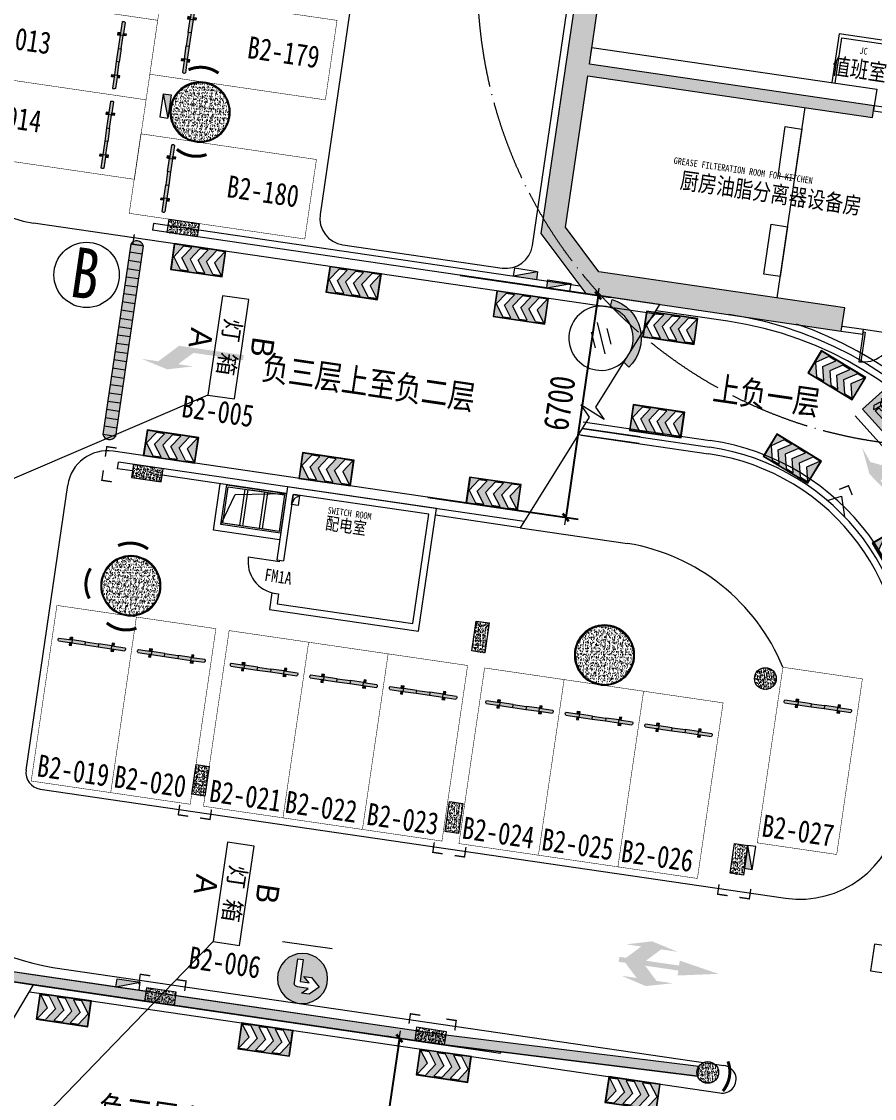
# Model space of a CAD drawing. Header units: inches. Extents: x -414268 to 632271, y -366004 to 318730.
# Drawn here: x 324972 to 350452, y 89752 to 121917 of the extents above; entities that cross this region are included whole.
import ezdxf
from ezdxf.enums import TextEntityAlignment as Align

# ---------------------------------------------------------------- set-up
doc = ezdxf.new("R2010")
doc.units = ezdxf.units.IN
doc.header["$LTSCALE"] = 1200
doc.header["$MEASUREMENT"] = 0
doc.linetypes.add('DOTE', pattern=[2.42, 2, -0.2, 0.02, -0.2])
doc.linetypes.add('HIDDEN', pattern=[0.375, 0.25, -0.125])
doc.layers.get('0').update_dxf_attribs({"linetype": 'CONTINUOUS', "lineweight": 0})
doc.layers.get('DEFPOINTS').update_dxf_attribs({"linetype": 'CONTINUOUS', "lineweight": 0})
for name, color, linetype, lineweight in [('$DDT_AUDIT_GENERATED__1E20', 7, 'CONTINUOUS', 0), ('$DDT_AUDIT_GENERATED__1E23', 7, 'CONTINUOUS', 0), ('0--PAI--', 7, 'CONTINUOUS', 0), ('0--PAI--BLACK', 7, 'CONTINUOUS', 0), ('0--PAI--BLUE', 5, 'CONTINUOUS', 0), ('0--PAI--HUANG', 40, 'CONTINUOUS', 0), ('0--三向箭头', 7, 'CONTINUOUS', 0), ('0--尺寸', 3, 'CONTINUOUS', 0), ('0--弧型立面标', 7, 'CONTINUOUS', 0), ('0--挡车架', 7, 'CONTINUOUS', 0), ('0--灯箱编号', 3, 'CONTINUOUS', 0), ('0--立面标', 7, 'CONTINUOUS', 0), ('0--路缘线', 1, 'CONTINUOUS', 0), ('0--转弯箭头', 7, 'CONTINUOUS', 0), ('0－－车位', 4, 'CONTINUOUS', 0), ('0－－车位号码', 7, 'CONTINUOUS', 0), ('7', 7, 'CONTINUOUS', 0), ('COL-GRID-UG-1_8A_200701111', 7, 'CONTINUOUS', 0), ('COL-GRID-UG-1_8A_200701112', 7, 'CONTINUOUS', 0), ('COL-GRID-UG-1_8A_200701113', 7, 'CONTINUOUS', 0), ('COL-HATCH', 7, 'CONTINUOUS', 0), ('DOTE', 7, 'DOTE', 0), ('EN-TEXT', 7, 'CONTINUOUS', 0), ('GROUND', 7, 'CONTINUOUS', 0), ('HATCH', 7, 'CONTINUOUS', 0), ('HY消火栓', 7, 'CONTINUOUS', 0), ('LEE-KT1', 7, 'CONTINUOUS', 0), ('LTP-UG2$0$A-ANNO-SYMB-100', 7, 'CONTINUOUS', 0), ('PUB_HATCH', 7, 'CONTINUOUS', 0), ('PUB_TEXT', 7, 'CONTINUOUS', 0), ('WALL', 7, 'CONTINUOUS', 0), ('WINDOW', 7, 'CONTINUOUS', 0), ('WINDOW_TEXT', 7, 'CONTINUOUS', 0), ('墙实线', 7, 'CONTINUOUS', 0), ('广角镜', 7, 'CONTINUOUS', 0)]:
    doc.layers.add(name, color=color, linetype=linetype, lineweight=lineweight)
doc.styles.add('-宋体', font='', dxfattribs={"width": 0.8})
doc.styles.add('-黑体', font='simhei.ttf', dxfattribs={"width": 0.8})
doc.styles.add('COL-GRID-UG-1_8A_200701112', font='romans.shx', dxfattribs={"width": 0.85})
doc.styles.add('SIMPLEX', font='SIMPLEX.SHX')
doc.styles.add('方正大黑', font='', dxfattribs={"width": 0.8})
doc.styles.get('-宋体').set_extended_font_data('SimSun')
doc.styles.get('方正大黑').set_extended_font_data('FZDaHei-B02S')
doc.dimstyles.new('DIMN150', dxfattribs={"dimscale": 1.5, "dimtxt": 250, "dimasz": 1, "dimexe": 250, "dimexo": 300, "dimgap": 150, "dimtad": 1, "dimdec": 0, "dimzin": 0, "dimdsep": 46, "dimtxsty": 'COL-GRID-UG-1_8A_200701112', "dimblk": '_DIMX', "dimcen": 0.09, "dimdle": 0.375, "dimclrd": 1, "dimclre": 1, "dimclrt": 7, "dimadec": 0, "dimazin": 0, "dimtfac": 1, "dimtdec": 0, "dimtix": 1, "dimtmove": 0, "dimatfit": 3, "dimldrblk": '_DIMX', "dimfxl": 250, "dimtolj": 1, "dimtzin": 0, "dimarcsym": 0})

# ---------------------------------------------------------------- blocks, each defined once
blk = doc.blocks.new('$DDT_AUDIT_GENERATED__1DE2')
at = {"layer": 'COL-GRID-UG-1_8A_200701112'}
h = blk.add_hatch(dxfattribs=at)
h.set_pattern_fill('AR-CONC', color=251, scale=0.02, angle=8.3206, style=0)
h.set_pattern_definition([(50, (-65.09035, -5.26929), (0.14345204, -0.01255043), [0.015, -0.165]), (355, (-65.09035, -5.26929), (-0.02775027, 0.15043843), [0.012, -0.132]), (100.4514, (-65.0784, -5.27034), (0.11570188, 0.1378879), [0.01274804, -0.14022842]), (46.1842, (-65.09035, -5.2293), (0.2134482, -0.0331038), [0.0225, -0.2475]), (96.6356, (-65.07256, -5.23205), (0.18693254, 0.1948236), [0.01912206, -0.2103426]), (351.1842, (-65.09035, -5.2293), (0.1869324, 0.1948237), [0.018, -0.198]), (21, (-65.07035, -5.23929), (0.1193814, -0.08052378), [0.015, -0.165]), (326, (-65.07035, -5.23929), (0.04866307, 0.14503), [0.012, -0.132]), (71.4514, (-65.0604, -5.246), (0.16804453, 0.0645061), [0.01274804, -0.14022842]), (37.5, (-65.09035, -5.26929), (0.00243197, 0.06657877), [0, -0.1304, 0, -0.134, 0, -0.1325]), (7.5, (-65.09035, -5.26929), (0.05261391, 0.07888234), [0, -0.0764, 0, -0.1274, 0, -0.0505]), (327.5, (-65.13495, -5.26929), (0.106764487, -0.004510974), [0, -0.05, 0, -0.156, 0, -0.207]), (317.5, (-65.15495, -5.26929), (0.11663723, 0.020021), [0, -0.065, 0, -0.1036, 0, -0.147])])
h.paths.add_polyline_path([(0.45, -0.2), (-0.45, -0.2), (-0.45, 0.2), (0.45, 0.2)])
at = {"layer": 'COL-GRID-UG-1_8A_200701113'}
blk.add_lwpolyline([(0.45, -0.2), (-0.45, -0.2), (-0.45, 0.2), (0.45, 0.2)], close=True, dxfattribs=at)
blk = doc.blocks.new('$DDT_AUDIT_GENERATED__1DE0')
at = {"layer": '$DDT_AUDIT_GENERATED__1E20'}
h = blk.add_hatch(dxfattribs=at)
h.set_pattern_fill('STEEL', color=256, scale=0.5, style=0)
h.set_pattern_definition([(315, (21.45, -21.45), (-0.04419417, -0.04419417), []), (315, (21.45, -21.48125), (-0.04419417, -0.04419417), [])])
edge = h.paths.add_edge_path(flags=16)
edge.add_arc((0, 0), 0.875, 0, 360)
edge = h.paths.add_edge_path()
edge.add_arc((0, 0), 0.9, 0, 360)
h = blk.add_hatch(dxfattribs=at)
h.set_pattern_fill('AR-CONC', color=256, scale=0.025, style=0)
h.set_pattern_definition([(310, (21.45, -21.45), (0.17931505, 0.015688), [0.01875, -0.20625]), (5, (21.45, -21.45), (-0.0346878, -0.188048), [0.015, -0.165]), (259.5486, (21.46494, -21.4487), (0.1446273, -0.1723599), [0.015935, -0.1752855]), (313.8158, (21.45, -21.5), (0.2668103, 0.0413798), [0.028125, -0.309375]), (263.3644, (21.47223, -21.49655), (0.2336657, -0.2435295), [0.0239026, -0.2629282]), (8.8158, (21.45, -21.5), (0.2336655, -0.2435297), [0.0225, -0.2475]), (339, (21.475, -21.4875), (0.14922676, 0.1006547), [0.01875, -0.20625]), (34, (21.475, -21.4875), (0.0608288, -0.1812875), [0.015, -0.165]), (288.5486, (21.48744, -21.47911), (0.2100557, -0.0806326), [0.015935, -0.1752855]), (322.5, (21.45, -21.45), (0.00303996, -0.08322346), [0, -0.163, 0, -0.1675, 0, -0.165625]), (352.5, (21.45, -21.45), (0.06576738, -0.09860293), [0, -0.0955, 0, -0.15925, 0, -0.063125]), (32.5, (21.39425, -21.45), (0.13345561, 0.00563872), [0, -0.0625, 0, -0.195, 0, -0.25875]), (42.5, (21.36925, -21.45), (0.14579654, -0.02502625), [0, -0.08125, 0, -0.1295, 0, -0.18375])])
edge = h.paths.add_edge_path()
edge.add_arc((0, 0), 0.875, 0, 360)
at = {"layer": '$DDT_AUDIT_GENERATED__1E23'}
for radius in [0.9, 0.875]:
    blk.add_circle((0, 0), radius, dxfattribs=at)
blk = doc.blocks.new('COL-GRID-UG-1.8a 20070111$0$.65')
at = {"layer": 'COL-GRID-UG-1_8A_200701112'}
h = blk.add_hatch(dxfattribs=at)
h.set_pattern_fill('AR-CONC', color=251, scale=0.02, angle=-71.4592, style=0)
h.set_pattern_definition([(330.22017, (9.78091, -53.02195), (0.01310158, -0.14340275), [0.015, -0.165]), (275.22017, (9.78091, -53.02195), (0.1431277, 0.05400243), [0.012, -0.132]), (20.67157, (9.782, -53.0339), (0.1562292, -0.08940044), [0.01274804, -0.14022842]), (326.40437, (9.82028, -53.01485), (0.0052938, -0.2159351), [0.0225, -0.2475]), (16.85577, (9.82072, -53.03285), (0.2249, -0.14939874), [0.0191221, -0.2103426]), (271.40437, (9.82028, -53.01485), (0.2249001, -0.1493986), [0.018, -0.198]), (301.22017, (9.81398, -53.03631), (-0.05806414, -0.13177464), [0.015, -0.165]), (246.22017, (9.81398, -53.03631), (0.1513632, -0.0221581), [0.012, -0.132]), (351.67157, (9.80915, -53.04729), (0.09329894, -0.1539328), [0.01274804, -0.14022842]), (317.72017, (9.78091, -53.02195), (0.065953887, 0.00941977), [0, -0.1304, 0, -0.134, 0, -0.1325]), (287.72017, (9.78091, -53.02195), (0.08696608, -0.037782905), [0, -0.0764, 0, -0.1274, 0, -0.0505]), (247.72017, (9.773, -52.978057), (0.01450395, -0.105870865), [0, -0.05, 0, -0.156, 0, -0.207]), (237.72017, (9.76945, -52.95837), (0.04039841, -0.11123423), [0, -0.065, 0, -0.1036, 0, -0.147])])
edge = h.paths.add_edge_path()
edge.add_arc((0, 0), 0.325, 8.3206, 368.3206)
at = {"layer": 'COL-GRID-UG-1_8A_200701113'}
blk.add_circle((0, 0), 0.325, dxfattribs=at)
blk = doc.blocks.new('HY')
for p, q in [((0, 0), (0.24, 0)), ((0, 0), (0.24, -0.7)), ((0, 0), (0, -0.7)), ((0.24, 0), (0.24, -0.7)), ((0, -0.7), (0.24, -0.7))]:
    blk.add_line(p, q)
blk.add_solid([(0, 0), (0.24, 0), (0.24, -0.7)])
blk = doc.blocks.new('_DBLK')
blk.add_line((-0.45, 0), (-0.45, -0.95))
blk.add_arc((-0.45, 0), 0.95, 270, 0)
at = {"layer": 'WINDOW_TEXT', "style": 'SIMPLEX', "flags": 9}
blk.add_attdef('A', text='', height=1, dxfattribs=at).set_placement((0, 1.5), align=Align.MIDDLE)
blk = doc.blocks.new('A$C47DC52A3')
at = {"layer": 'DOTE'}
blk.add_circle((13969, 13969), 13969, dxfattribs=at)
at = {"layer": 'WALL'}
blk.add_lwpolyline([(16019, 24119), (16278, 24119), (16278, 23369), (16019, 23369), (16019, 21869), (16169, 21869), (16169, 23269), (16378, 23269), (16378, 24119), (16169, 24119), (16169, 24119), (16019, 24119)], close=True, dxfattribs=at)
blk = doc.blocks.new('_A0LCF')
for p, q in [((-0.5, 0), (-0.5, 0.5)), ((-0.467, 0), (-0.467, 0.499)), ((0.467, 0), (0.467, 0.499)), ((0.5, 0), (0.5, 0.5)), ((-0.467, 0), (-0.5, 0)), ((0.5, 0), (0.467, 0))]:
    blk.add_line(p, q)
for centre, start, end in [((-0.5, 0), 0, 90), ((0.5, 0), 90, 180)]:
    blk.add_arc(centre, 0.5, start, end)
blk = doc.blocks.new('A$C6F4820FC')
at = {"layer": '0--挡车架'}
h = blk.add_hatch(color=256, dxfattribs=at)
h.paths.add_polyline_path([(2018, 79, 0.395204), (2018, 169), (1617, 169), (1617, 79), (1684, 79)])
h.paths.add_polyline_path([(819, 169), (819, 79), (1217, 79), (1217, 169)])
h.paths.add_polyline_path([(418, 79), (418, 169), (351, 169), (18, 169, 0.395204), (18, 79)])
h = blk.add_hatch(color=256, dxfattribs=at)
h.paths.add_polyline_path([(1617, 169), (1684, 169), (1684, 249), (1617, 249)])
h.paths.add_polyline_path([(1639, 209, -1), (1663, 209, -1)], flags=16)
h.paths.add_polyline_path([(1617, 0), (1684, 0), (1684, 79), (1617, 79)])
h.paths.add_polyline_path([(1639, 40, -1), (1663, 40, -1)], flags=16)
h.paths.add_polyline_path([(351, 249), (351, 169), (418, 169), (418, 249)])
h.paths.add_polyline_path([(397, 209, 1), (372, 209, 1)], flags=16)
h.paths.add_polyline_path([(418, 79), (351, 79), (351, 0), (418, 0)])
h.paths.add_polyline_path([(372, 40, -1), (397, 40, -1)], flags=16)
h = blk.add_hatch(color=40, dxfattribs=at)
h.paths.add_polyline_path([(1217, 169), (1217, 79), (1617, 79), (1617, 169)])
h.paths.add_polyline_path([(819, 79), (819, 169), (418, 169), (418, 79)])
for p, q in [((18, 169), (418, 169)), ((18, 79), (418, 79)), ((819, 169), (1217, 169)), ((819, 79), (1217, 79)), ((1617, 169), (2018, 169)), ((1617, 79), (2018, 79))]:
    blk.add_line(p, q, dxfattribs=at)
for points in [[(418, 169), (351, 169), (351, 249), (418, 249)], [(418, 79), (351, 79), (351, 0), (418, 0)], [(1617, 169), (1684, 169), (1684, 249), (1617, 249)], [(1617, 79), (1684, 79), (1684, 0), (1617, 0)]]:
    blk.add_lwpolyline(points, close=True, dxfattribs=at)
at = {"layer": '0--挡车架', "color": 0}
for points in [[(819, 169), (819, 79), (418, 79), (418, 169)], [(1617, 169), (1617, 79), (1217, 79), (1217, 169)]]:
    blk.add_lwpolyline(points, close=True, dxfattribs=at)
at = {"layer": '0--挡车架'}
for centre in [(385, 209), (385, 40), (1651, 209), (1651, 40)]:
    blk.add_circle(centre, 12.1, dxfattribs=at)
for centre, start, end in [((66, 124), 136.8717, 223.1283), ((1970, 124), 316.8717, 43.1283)]:
    blk.add_arc(centre, 65.8, start, end, dxfattribs=at)
blk = doc.blocks.new('A$C001A7B1A')
at = {"layer": '0－－车位', "const_width": 15}
blk.add_lwpolyline([(2407, 5308), (7, 5308), (7, 7), (2407, 7)], close=True, dxfattribs=at)
at = {"layer": '0--挡车架'}
blk.add_blockref('A$C6F4820FC', (190, 883), dxfattribs=at)
blk = doc.blocks.new('A$C5703102E')
at = {"layer": '0--PAI--BLUE'}
h = blk.add_hatch(color=5, dxfattribs=at)
h.paths.add_polyline_path([(220, 300), (410, 569), (220, 569), (30, 300), (220, 30), (410, 30)], flags=16)
h.paths.add_polyline_path([(10, 10), (1189, 10), (1189, 589), (10, 589)])
h.paths.add_polyline_path([(410, 300), (600, 30), (790, 30), (600, 300), (790, 569), (600, 569)], flags=16)
h.paths.add_polyline_path([(1169, 30), (979, 30), (790, 300), (979, 569), (1169, 569), (979, 300)], flags=16)
at = {"layer": '0--PAI--'}
for p, q in [((789, 300), (979, 569)), ((1169, 569), (979, 300)), ((979, 30), (789, 300)), ((979, 300), (1169, 30))]:
    blk.add_line(p, q, dxfattribs=at)
for points in [[(0, 0), (1199, 0), (1199, 599), (0, 599)], [(10, 10), (1189, 10), (1189, 589), (10, 589)], [(220, 300), (410, 569), (220, 569), (30, 300), (220, 30), (410, 30)], [(410, 300), (599, 30), (789, 30), (599, 300), (789, 569), (599, 569)]]:
    blk.add_lwpolyline(points, close=True, dxfattribs=at)
for points in [[(1169, 579), (979, 579)], [(979, 30), (1169, 30)]]:
    blk.add_lwpolyline(points, dxfattribs=at)
blk = doc.blocks.new('A$C78C42253')
at = {"layer": '0--PAI--BLACK'}
h = blk.add_hatch(color=256, dxfattribs=at)
h.paths.add_polyline_path([(5875, 0, 0.657895), (5875, 380)])
h.paths.add_polyline_path([(5375, 0), (5625, 0), (5625, 380), (5375, 380)])
h.paths.add_polyline_path([(4875, 0), (5125, 0), (5125, 380), (4875, 380)])
h.paths.add_polyline_path([(4625, 380), (4375, 380), (4375, 0), (4625, 0)])
h.paths.add_polyline_path([(3875, 0), (4125, 0), (4125, 380), (3875, 380)])
h.paths.add_polyline_path([(3375, 0), (3625, 0), (3625, 380), (3375, 380)])
h.paths.add_polyline_path([(2875, 0), (3125, 0), (3125, 380), (2875, 380)])
h.paths.add_polyline_path([(2375, 0), (2625, 0), (2625, 380), (2375, 380)])
h.paths.add_polyline_path([(2125, 380), (1875, 380), (1875, 0), (2125, 0)])
h.paths.add_polyline_path([(1375, 0), (1625, 0), (1625, 380), (1375, 380)])
h.paths.add_polyline_path([(875, 0), (1125, 0), (1125, 380), (875, 380)])
h.paths.add_polyline_path([(375, 0), (625, 0), (625, 380), (375, 380)])
h.paths.add_polyline_path([(125, 0), (125, 380, 0.657895)])
at = {"layer": '0--PAI--HUANG'}
h = blk.add_hatch(color=40, dxfattribs=at)
h.paths.add_polyline_path([(5625, 0), (5875, 0), (5875, 380), (5625, 380)])
h.paths.add_polyline_path([(5125, 0), (5375, 0), (5375, 380), (5125, 380)])
h.paths.add_polyline_path([(4875, 380), (4625, 380), (4625, 0), (4875, 0)])
h.paths.add_polyline_path([(4375, 380), (4125, 380), (4125, 0), (4375, 0)])
h.paths.add_polyline_path([(3875, 380), (3625, 380), (3625, 0), (3875, 0)])
h.paths.add_polyline_path([(3375, 380), (3125, 380), (3125, 0), (3375, 0)])
h.paths.add_polyline_path([(2625, 0), (2875, 0), (2875, 380), (2625, 380)])
h.paths.add_polyline_path([(2375, 380), (2125, 380), (2125, 0), (2375, 0)])
h.paths.add_polyline_path([(1875, 380), (1625, 380), (1625, 0), (1875, 0)])
h.paths.add_polyline_path([(1375, 380), (1125, 380), (1125, 0), (1375, 0)])
h.paths.add_polyline_path([(625, 0), (875, 0), (875, 380), (625, 380)])
h.paths.add_polyline_path([(375, 380), (125, 380), (125, 0), (375, 0)])
for p, q in [((125, 380), (125, 0)), ((125, 380), (5875, 380)), ((375, 380), (375, 0)), ((625, 380), (625, 0)), ((875, 380), (875, 0)), ((1125, 380), (1125, 0)), ((1375, 380), (1375, 0)), ((1625, 380), (1625, 0)), ((1875, 380), (1875, 0)), ((2125, 380), (2125, 0)), ((2375, 380), (2375, 0)), ((2625, 380), (2625, 0)), ((2875, 380), (2875, 0)), ((3125, 380), (3125, 0)), ((3375, 380), (3375, 0)), ((3625, 380), (3625, 0)), ((3875, 380), (3875, 0)), ((4125, 380), (4125, 0)), ((4375, 380), (4375, 0)), ((4625, 380), (4625, 0)), ((4875, 380), (4875, 0)), ((5125, 380), (5125, 0)), ((5375, 380), (5375, 0)), ((5625, 380), (5625, 0)), ((5875, 380), (5875, 0)), ((125, 0), (5875, 0))]:
    blk.add_line(p, q)
for centre, start, end in [((207, 190), 113.3186, 246.6814), ((5793, 190), 293.3186, 66.6814)]:
    blk.add_arc(centre, 207, start, end)
blk = doc.blocks.new('_DIMX')
blk.add_line((-150, 0), (150, 0))
at = {"const_width": 50}
blk.add_lwpolyline([(-70, -70), (70, 70)], dxfattribs=at)
blk = doc.blocks.new('*D285')
at = {"layer": '0--尺寸', "color": 0, "lineweight": -2}
for p, q in [((336259, 91546), (335211, 84375)), ((336002, 91585), (335889, 91602)), ((334953, 84412), (334839, 84428))]:
    blk.add_line(p, q, dxfattribs=at)
at = {"layer": 'DEFPOINTS', "color": 0}
for p in [(336447, 91520), (335210, 84374), (335398, 84347)]:
    blk.add_point(p, dxfattribs=at)
at = {"layer": '0--尺寸', "color": 0, "lineweight": -2, "xscale": 1.5, "yscale": 1.5, "zscale": 1.5}
for p, rotation in [((336260, 91548), 81.6793996836047), ((335210, 84374), 261.6793996836047)]:
    blk.add_blockref('_DIMX', p, dxfattribs=dict(at, rotation=rotation))
at = {"layer": '0--尺寸', "color": 7, "insert": (335063, 88059), "char_height": 750, "attachment_point": 5, "rotation": 81.6794, "style": '-黑体'}
blk.add_mtext('\\A1;7250', dxfattribs=at)
blk = doc.blocks.new('*D295')
at = {"layer": '0--尺寸', "color": 0, "lineweight": -2}
for p, q in [((338076, 114338), (342570, 113681)), ((342198, 113734), (341229, 107107)), ((337106, 107709), (341600, 107052))]:
    blk.add_line(p, q, dxfattribs=at)
at = {"layer": 'DEFPOINTS', "color": 0}
for p in [(337631, 114403), (336661, 107774), (341229, 107106)]:
    blk.add_point(p, dxfattribs=at)
at = {"layer": '0--尺寸', "color": 0, "lineweight": -2, "xscale": 1.5, "yscale": 1.5, "zscale": 1.5}
for p, rotation in [((342199, 113735), 81.6793996836047), ((341229, 107106), 261.6793996836047)]:
    blk.add_blockref('_DIMX', p, dxfattribs=dict(at, rotation=rotation))
at = {"layer": '0--尺寸', "color": 7, "insert": (341042, 110519), "char_height": 750, "attachment_point": 5, "rotation": 81.6794, "style": '-黑体'}
blk.add_mtext('\\A1;6700', dxfattribs=at)
blk = doc.blocks.new('A$C611C3372')
at = {"layer": '7'}
blk.add_hatch(color=256, dxfattribs=at).paths.add_polyline_path([(87, 300), (0, 250, 0.57722), (866, 250), (779, 300, -0.57735)])
for points in [[(333, 600), (533, 600)], [(233, 500), (633, 500)], [(333, 400), (533, 400)]]:
    blk.add_lwpolyline(points, dxfattribs=at)
blk.add_lwpolyline([(87, 300), (0, 250, 0.57722), (866, 250), (779, 300)], format="xyb", dxfattribs=at)
blk.add_circle((433, 500), 400, dxfattribs=at)
blk = doc.blocks.new('A$C50091FAB')
at = {"layer": '0--PAI--BLUE'}
h = blk.add_hatch(color=256, dxfattribs=at)
edge = h.paths.add_edge_path()
edge.add_arc((300, 400), 300, 0, 360)
edge = h.paths.add_edge_path(flags=16)
edge.add_line((312, 574), (384, 507))
edge.add_line((384, 507), (254, 507))
edge.add_arc((254, 463), 44, 90, 180)
edge.add_line((210, 463), (210, 174))
edge.add_line((210, 174), (276, 174))
edge.add_line((276, 174), (276, 436))
edge.add_arc((281, 436), 5, 90, 180, ccw=False)
edge.add_line((281, 441), (384, 441))
edge.add_line((384, 441), (312, 374))
edge.add_line((312, 374), (404, 374))
edge.add_line((404, 374), (512, 474))
edge.add_line((512, 474), (404, 574))
edge.add_line((404, 574), (312, 574))
at = {"layer": '0--PAI--'}
blk.add_lwpolyline([(312, 574), (384, 507), (254, 507, 0.414214), (210, 463), (210, 174), (276, 174), (276, 436, -0.414214), (281, 441), (384, 441), (312, 374), (404, 374), (512, 474), (404, 574)], format="xyb", close=True, dxfattribs=at)
blk.add_circle((300, 400), 300, dxfattribs=at)
at = {"layer": '7'}
blk.add_line((600, 0), (0, 0), dxfattribs=at)
blk = doc.blocks.new('A$C7C86658F')
at = {"lineweight": 0, "ltscale": 5}
blk.add_lwpolyline([(-6107, 112213), (-3107, 112213), (-3107, 113013), (-6107, 113013)], close=True, dxfattribs=at)
at = {"layer": 'PUB_TEXT', "style": '-宋体'}
blk.add_text('灯 箱', height=500, dxfattribs=at).set_placement((-5467, 112392))
blk = doc.blocks.new('A$C05C00BD5')
blk.add_blockref('A$C7C86658F', (15918, -1756))
at = {"color": 1, "style": '方正大黑'}
for s, p in [('B', (10869, 111531)), ('A', (10869, 109671))]:
    blk.add_text(s, height=662, dxfattribs=at).set_placement(p)
blk = doc.blocks.new('A$C3D5F7C1C')
at = {"layer": '0--PAI--HUANG'}
h = blk.add_hatch(color=256, dxfattribs=at)
h.paths.add_polyline_path([(802, 500), (2, 500), (2, 100), (802, 100)])
h.paths.add_polyline_path([(655, 423), (650, 399), (743, 399), (743, 355), (640, 355), (631, 318), (649, 318), (649, 350), (682, 350), (682, 318), (740, 318), (740, 273), (682, 273), (682, 257), (745, 257), (745, 213), (682, 213), (682, 180), (649, 180), (649, 213), (585, 213), (585, 257), (649, 257), (649, 273), (588, 273), (606, 355), (587, 355), (587, 399), (616, 399), (621, 423)], flags=16)
h.paths.add_polyline_path([(563, 407), (563, 361), (547, 361), (558, 348), (557, 345), (552, 335), (548, 327), (544, 319), (567, 319), (567, 274), (529, 274), (530, 273), (536, 266), (538, 263), (543, 257), (548, 251), (555, 245), (562, 239), (569, 233), (554, 184), (550, 188), (543, 194), (537, 201), (531, 207), (525, 213), (520, 220), (514, 228), (509, 235), (504, 244), (504, 182), (472, 182), (472, 238), (470, 235), (465, 228), (459, 220), (453, 214), (448, 207), (442, 201), (436, 195), (430, 189), (423, 184), (404, 229), (407, 231), (413, 236), (419, 241), (425, 246), (431, 252), (437, 259), (443, 266), (450, 274), (407, 274), (407, 319), (435, 319), (434, 321), (429, 329), (424, 338), (419, 346), (430, 361), (412, 361), (412, 407), (472, 407), (472, 422), (504, 422), (504, 407)], flags=16)
h.paths.add_polyline_path([(524, 361), (520, 352), (515, 343), (511, 335), (509, 332), (524, 319), (504, 319), (504, 361)], flags=16)
h.paths.add_polyline_path([(472, 361), (472, 319), (457, 319), (468, 335), (463, 343), (459, 352), (454, 360), (454, 361)], flags=16)
h.paths.add_polyline_path([(384, 410), (384, 374), (355, 374), (354, 368), (390, 368), (390, 333), (228, 333), (228, 368), (267, 368), (266, 374), (236, 374), (236, 410), (292, 410), (292, 412), (291, 423), (324, 426), (324, 420), (325, 410)], flags=16)
h.paths.add_polyline_path([(374, 326), (374, 249), (378, 241), (383, 232), (387, 223), (391, 215), (394, 206), (365, 185), (362, 193), (358, 202), (354, 212), (354, 206), (354, 204), (353, 196), (350, 190), (345, 185), (339, 181), (332, 179), (322, 179), (283, 179), (279, 179), (273, 183), (270, 189), (269, 199), (269, 220), (267, 216), (264, 207), (260, 199), (256, 190), (251, 180), (226, 207), (229, 214), (233, 223), (237, 231), (238, 234), (241, 243), (245, 254), (245, 326)], flags=16)
h.paths.add_polyline_path([(322, 374), (321, 368), (300, 368), (299, 374)], flags=16)
h.paths.add_polyline_path([(342, 305), (342, 299), (277, 299), (277, 305)], flags=0)
h.paths.add_polyline_path([(363, 249), (343, 234), (347, 226), (332, 232), (341, 237), (338, 247), (338, 249)], flags=0)
h.paths.add_polyline_path([(342, 281), (342, 275), (277, 275), (277, 281)], flags=0)
h.paths.add_polyline_path([(323, 220), (319, 218), (306, 218), (301, 222), (300, 227), (300, 244), (269, 244), (269, 238), (253, 249), (302, 249), (306, 239), (307, 237), (309, 228), (311, 222), (325, 229)], flags=0)
h.paths.add_polyline_path([(210, 375), (210, 328), (173, 328), (173, 303), (207, 303), (207, 257), (173, 257), (173, 229), (211, 229), (211, 182), (98, 182), (98, 229), (140, 229), (140, 257), (106, 257), (106, 303), (140, 303), (140, 328), (102, 328), (102, 375), (138, 375), (138, 375), (131, 380), (125, 385), (118, 390), (144, 424), (148, 421), (155, 416), (162, 411), (168, 406), (174, 401), (179, 395), (168, 375)], flags=16)
h.paths.add_polyline_path([(107, 391), (85, 352), (85, 353), (79, 358), (73, 364), (67, 369), (60, 374), (53, 380), (74, 419), (75, 418), (82, 413), (89, 408), (95, 402), (101, 396)], flags=16)
h.paths.add_polyline_path([(102, 323), (80, 285), (80, 285), (75, 291), (69, 297), (63, 302), (56, 307), (49, 313), (70, 351), (70, 350), (77, 345), (84, 340), (90, 334), (96, 329)], flags=16)
h.paths.add_polyline_path([(95, 262), (95, 260), (94, 248), (92, 237), (90, 226), (88, 216), (86, 206), (83, 197), (80, 188), (77, 180), (49, 207), (51, 213), (54, 223), (57, 232), (59, 242), (62, 252), (64, 262), (66, 273), (67, 284)], flags=16)
at = {"layer": 'PUB_HATCH'}
h = blk.add_hatch(color=256, dxfattribs=at)
h.paths.add_polyline_path([(562, 239), (555, 245), (548, 251), (543, 257), (538, 263), (536, 266), (530, 273), (529, 274), (567, 274), (567, 319), (544, 319), (548, 327), (552, 335), (557, 345), (558, 348), (547, 361), (563, 361), (563, 407), (504, 407), (504, 422), (472, 422), (472, 407), (412, 407), (412, 361), (430, 361), (419, 346), (424, 338), (429, 329), (434, 321), (435, 319), (407, 319), (407, 274), (450, 274), (443, 266), (437, 259), (431, 252), (425, 246), (419, 241), (413, 236), (407, 231), (404, 229), (423, 184), (430, 189), (436, 195), (442, 201), (448, 207), (453, 214), (459, 220), (465, 228), (470, 235), (472, 238), (472, 182), (504, 182), (504, 244), (509, 235), (514, 228), (520, 220), (525, 213), (531, 207), (537, 201), (543, 194), (550, 188), (554, 184), (569, 233)])
h.paths.add_polyline_path([(53, 380), (74, 419), (75, 418), (82, 413), (89, 408), (95, 402), (101, 396), (107, 391), (85, 352), (85, 353), (79, 358), (73, 364), (67, 369), (60, 374)])
h.paths.add_polyline_path([(83, 197), (86, 206), (88, 216), (90, 226), (92, 237), (94, 248), (95, 260), (95, 262), (67, 284), (66, 273), (64, 262), (62, 252), (59, 242), (57, 232), (54, 223), (51, 213), (49, 207), (77, 180), (80, 188)])
h.paths.add_polyline_path([(70, 351), (70, 350), (77, 345), (84, 340), (90, 334), (96, 329), (102, 323), (80, 285), (80, 285), (75, 291), (69, 297), (63, 302), (56, 307), (49, 313)])
h.paths.add_polyline_path([(207, 257), (173, 257), (173, 229), (211, 229), (211, 182), (98, 182), (98, 229), (140, 229), (140, 257), (106, 257), (106, 303), (140, 303), (140, 328), (102, 328), (102, 375), (138, 375), (138, 375), (131, 380), (125, 385), (118, 390), (144, 424), (148, 421), (155, 416), (162, 411), (168, 406), (174, 401), (179, 395), (168, 375), (210, 375), (210, 328), (173, 328), (173, 303), (207, 303)])
h.paths.add_polyline_path([(300, 368), (299, 374), (322, 374), (321, 368)], flags=17)
h.paths.add_polyline_path([(355, 374), (354, 368), (390, 368), (390, 333), (228, 333), (228, 368), (267, 368), (266, 374), (236, 374), (236, 410), (292, 410), (292, 412), (291, 423), (324, 426), (324, 420), (325, 410), (384, 410), (384, 374)])
h.paths.add_polyline_path([(277, 281), (277, 275), (342, 275), (342, 281)], flags=16)
h.paths.add_polyline_path([(277, 305), (277, 299), (342, 299), (342, 305)], flags=16)
h.paths.add_polyline_path([(332, 232), (341, 237), (338, 247), (338, 249), (363, 249), (343, 234), (347, 226)], flags=16)
h.paths.add_polyline_path([(323, 220), (319, 218), (306, 218), (301, 222), (300, 227), (300, 244), (269, 244), (269, 238), (253, 249), (302, 249), (306, 239), (307, 237), (309, 228), (311, 222), (325, 229), (325, 229)], flags=16)
h.paths.add_polyline_path([(245, 326), (245, 254), (241, 243), (238, 234), (237, 231), (233, 223), (229, 214), (226, 207), (251, 180), (256, 190), (260, 199), (264, 207), (267, 216), (269, 220), (269, 199), (270, 189), (273, 183), (279, 179), (283, 179), (322, 179), (332, 179), (339, 181), (345, 185), (350, 190), (353, 196), (354, 204), (354, 206), (354, 212), (358, 202), (362, 193), (365, 185), (394, 206), (391, 215), (387, 223), (383, 232), (378, 241), (374, 249), (374, 249), (374, 326)])
h.paths.add_polyline_path([(472, 319), (472, 361), (454, 361), (454, 360), (459, 352), (463, 343), (468, 335), (457, 319)], flags=17)
h.paths.add_polyline_path([(524, 319), (509, 332), (511, 335), (515, 343), (520, 352), (524, 361), (504, 361), (504, 319)], flags=17)
h.paths.add_polyline_path([(682, 257), (682, 273), (740, 273), (740, 318), (682, 318), (682, 350), (649, 350), (649, 318), (631, 318), (640, 355), (743, 355), (743, 399), (650, 399), (655, 423), (621, 423), (616, 399), (587, 399), (587, 355), (606, 355), (588, 273), (649, 273), (649, 257), (585, 257), (585, 213), (649, 213), (649, 180), (682, 180), (682, 213), (745, 213), (745, 257)])
at = {"layer": '0--PAI--'}
for points in [[(2, 100), (802, 100), (802, 500), (2, 500)], [(70, 351), (70, 350), (77, 345), (84, 340), (90, 334), (96, 329), (102, 323), (80, 285), (80, 285), (75, 291), (69, 297), (63, 302), (56, 307), (49, 313)], [(53, 380), (74, 419), (75, 418), (82, 413), (89, 408), (95, 402), (101, 396), (107, 391), (85, 352), (85, 353), (79, 358), (73, 364), (67, 369), (60, 374)], [(207, 257), (173, 257), (173, 229), (211, 229), (211, 182), (98, 182), (98, 229), (140, 229), (140, 257), (106, 257), (106, 303), (140, 303), (140, 328), (102, 328), (102, 375), (138, 375), (138, 375), (131, 380), (125, 385), (118, 390), (144, 424), (148, 421), (155, 416), (162, 411), (168, 406), (174, 401), (179, 395), (168, 375), (210, 375), (210, 328), (173, 328), (173, 303), (207, 303)], [(245, 326), (245, 254), (241, 243), (238, 234), (237, 231), (233, 223), (229, 214), (226, 207), (251, 180), (256, 190), (260, 199), (264, 207), (267, 216), (269, 220), (269, 199), (270, 189), (273, 183), (279, 179), (283, 179), (322, 179), (332, 179), (339, 181), (345, 185), (350, 190), (353, 196), (354, 204), (354, 206), (354, 212), (358, 202), (362, 193), (365, 185), (394, 206), (391, 215), (387, 223), (383, 232), (378, 241), (374, 249), (374, 249), (374, 326)], [(355, 374), (354, 368), (390, 368), (390, 333), (228, 333), (228, 368), (267, 368), (266, 374), (236, 374), (236, 410), (292, 410), (292, 412), (291, 423), (324, 426), (324, 420), (325, 410), (384, 410), (384, 374)], [(300, 368), (299, 374), (322, 374), (321, 368)], [(562, 239), (555, 245), (548, 251), (543, 257), (538, 263), (536, 266), (530, 273), (529, 274), (567, 274), (567, 319), (544, 319), (548, 327), (552, 335), (557, 345), (558, 348), (547, 361), (563, 361), (563, 407), (504, 407), (504, 422), (472, 422), (472, 407), (412, 407), (412, 361), (430, 361), (419, 346), (424, 338), (429, 329), (434, 321), (435, 319), (407, 319), (407, 274), (450, 274), (443, 266), (437, 259), (431, 252), (425, 246), (419, 241), (413, 236), (407, 231), (404, 229), (423, 184), (430, 189), (436, 195), (442, 201), (448, 207), (453, 214), (459, 220), (465, 228), (470, 235), (472, 238), (472, 182), (504, 182), (504, 244), (509, 235), (514, 228), (520, 220), (525, 213), (531, 207), (537, 201), (543, 194), (550, 188), (554, 184), (569, 233)], [(472, 319), (472, 361), (454, 361), (454, 360), (459, 352), (463, 343), (468, 335), (457, 319)], [(524, 319), (509, 332), (511, 335), (515, 343), (520, 352), (524, 361), (504, 361), (504, 319)], [(682, 257), (682, 273), (740, 273), (740, 318), (682, 318), (682, 350), (649, 350), (649, 318), (631, 318), (640, 355), (743, 355), (743, 399), (650, 399), (655, 423), (621, 423), (616, 399), (587, 399), (587, 355), (606, 355), (588, 273), (649, 273), (649, 257), (585, 257), (585, 213), (649, 213), (649, 180), (682, 180), (682, 213), (745, 213), (745, 257)], [(83, 197), (86, 206), (88, 216), (90, 226), (92, 237), (94, 248), (95, 260), (95, 262), (67, 284), (66, 273), (64, 262), (62, 252), (59, 242), (57, 232), (54, 223), (51, 213), (49, 207), (77, 180), (80, 188)], [(323, 220), (319, 218), (306, 218), (301, 222), (300, 227), (300, 244), (269, 244), (269, 238), (253, 249), (302, 249), (306, 239), (307, 237), (309, 228), (311, 222), (325, 229), (325, 229)], [(277, 305), (277, 299), (342, 299), (342, 305)], [(277, 281), (277, 275), (342, 275), (342, 281)], [(332, 232), (341, 237), (338, 247), (338, 249), (363, 249), (343, 234), (347, 226)]]:
    blk.add_lwpolyline(points, close=True, dxfattribs=at)
at = {"layer": '7'}
blk.add_lwpolyline([(0, 0), (800, 0)], dxfattribs=at)

msp = doc.modelspace()

# ---------------------------------------------------------------- hatches: boundary and pattern name
at = {"layer": '0--三向箭头'}
msp.add_hatch(color=256, dxfattribs=at).paths.add_polyline_path([(343614.6, 93108.8), (344435.1, 93191), (343940.4, 93263.3), (343602.5, 93717), (344592, 93572.3), (344570.2, 93423.8), (345790.2, 93472.8), (344635.4, 93869.1), (344613.7, 93720.7), (343624.2, 93865.4), (344077.9, 94203.3), (344572.6, 94131), (343810, 94444.6), (343038.9, 94355.3), (343484.2, 94290.1), (343030.5, 93952.2), (342832.6, 93981.2), (342810.9, 93832.8), (343008.8, 93803.8), (343346.7, 93350.1), (342901.4, 93415.3)])
at = {"layer": '0--转弯箭头'}
for points in [[(329325.6, 111527.8), (328563, 111841.5), (329057.7, 111769.1), (329681.5, 112233.8), (330275.2, 112146.9), (331611, 111951.6), (331589.3, 111803.1), (330105.1, 112020.2), (329651.4, 111682.3), (330096.7, 111617.2)], [(350300.9, 108402.6), (350083.5, 109198.1), (350328.4, 108762.1), (351077.2, 108552), (351371.1, 108028.9), (352032.3, 106851.9), (351901.6, 106778.5), (351166.9, 108086.2), (350622.2, 108239), (350842.6, 107846.7)]]:
    msp.add_hatch(color=256, dxfattribs=at).paths.add_polyline_path(points)
at = {"layer": 'COL-HATCH'}
msp.add_hatch(color=256, dxfattribs=at).paths.add_polyline_path([(341885.8, 120299.6), (350395.2, 119055.1), (350445.9, 119401.4), (341936.4, 120645.9), (342298.2, 123119.6), (341605.6, 123220.9), (340488.8, 115585.2), (341826.1, 113789.7), (349461.8, 112673), (349563.1, 113365.6), (342214.3, 114440.4), (341223.4, 115770.8)])
msp.add_hatch(color=256, dxfattribs=at).paths.add_polyline_path([(341885.8, 120299.6), (350395.2, 119055.1), (350445.9, 119401.4), (341936.4, 120645.9), (342298.2, 123119.6), (341605.6, 123220.9), (340488.8, 115585.2), (341826.1, 113789.7), (349461.8, 112673), (349563.1, 113365.6), (342214.3, 114440.4), (341223.4, 115770.8)])
at = {"layer": 'HATCH'}
h = msp.add_hatch(color=256, dxfattribs=at)
edge = h.paths.add_edge_path()
edge.add_line((324442.2, 93579.1), (336760.6, 91777.5))
edge.add_line((336760.6, 91777.5), (337651.1, 91647.3))
edge.add_line((337651.1, 91647.3), (345203.6, 90713.1))
edge.add_line((345203.6, 90713.1), (345166.8, 90415.4))
edge.add_line((345166.8, 90415.4), (337611, 91350))
edge.add_line((337611, 91350), (324398.8, 93282.3))
edge.add_arc((325262.1, 99211.9), 5992.1, 181.61186, 261.71671, ccw=False)
edge.add_line((319272.3, 99043.3), (319230, 100380.1))
edge.add_line((319230, 100380.1), (319528.6, 100389))
edge.add_line((319528.6, 100389), (319569.9, 99039.7))
edge.add_arc((325403.9, 99341.2), 5841.8, 182.95844, 260.52464)

# ---------------------------------------------------------------- linework, layer by layer
for p, q in [((347544.6, 113660.8), (348376.7, 119350.3)), ((328909.7, 115880.9), (328880.8, 115683)), ((341657.2, 114016.6), (328909.7, 115880.9)), ((344032, 113467.1), (328880.8, 115683)), ((327838.9, 108558.8), (327867.8, 108756.7)), ((339986.7, 106984.3), (327867.8, 108756.7)), ((328284.1, 108493.7), (327838.9, 108558.8)), ((332884.9, 107820.8), (329174.7, 108363.4)), ((333181.7, 107777.4), (333082.8, 107791.9)), ((337139.2, 107198.6), (333082.8, 107791.9)), ((339871.1, 106799.1), (337337.1, 107169.7)), ((339871.1, 106799.1), (343076.8, 106330.2)), ((339283.9, 91105.3), (339289.3, 91142.4))]:
    msp.add_line(p, q)
at = {"color": 6}
for points in [[(330541.6, 110759.8), (301285.4, 98201.4), (273192.2, 102310)], [(330695.1, 94437.6), (314232.3, 77438), (284954.3, 81719.9)]]:
    msp.add_lwpolyline(points, dxfattribs=at)
msp.add_lwpolyline([(325321.6, 93147.3), (339283.9, 91105.3)])
msp.add_arc((342063.2, 100299.2), 6115.6, 22.41193, 80.45988)
at = {"layer": '0--弧型立面标', "const_width": 90}
for points in [[(330854.7, 120375.9, 0.2679492), (329960.3, 120476.2, 0.2679492)], [(330499, 117943.5, -0.2679492), (329613.3, 118103.5, -0.2679492)], [(328750.8, 106163, 0.2679492), (327856.4, 106263.4, 0.2679492)], [(327035.1, 105583.8, 0.2679492), (326997.3, 104684.6, 0.2679492)], [(328404.8, 103797.6, -0.2679492), (327519.2, 103957.6, -0.2679492)], [(346075.5, 90859.5, -0.2679492), (345923.2, 89972.5, -0.2679492)]]:
    msp.add_lwpolyline(points, format="xyb", dxfattribs=at)
at = {"layer": '0--立面标', "const_width": 40}
for points in [[(328594.4, 115222.5), (328297.6, 115265.9), (328341, 115562.7)], [(327816.1, 109176.8), (327519.2, 109220.2), (327475.8, 108923.4)], [(327669, 108171.1), (327372.1, 108214.5), (327415.6, 108511.4)], [(349397, 107941.6), (349675.6, 108052.9), (349786.9, 107774.3)], [(329951.9, 98180.5), (329655.1, 98223.9), (329698.5, 98520.7)], [(330305.9, 98128.7), (330602.8, 98085.3), (330646.2, 98382.1)], [(337554.4, 97059.4), (337257.6, 97102.9), (337301, 97399.7)], [(337908.4, 97007.7), (338205.3, 96964.3), (338248.7, 97261.1)], [(346063, 95808.7), (345766.1, 95852.2), (345809.5, 96149)], [(346417, 95757), (346713.8, 95713.6), (346757.2, 96010.4)], [(328816.3, 93416.8), (328519.5, 93460.2), (328476, 93163.3)], [(329591.3, 93303.4), (329888.1, 93260), (329844.7, 92963.2)], [(336886.7, 92236.4), (336589.9, 92279.9), (336546.4, 91983)], [(337661.7, 92123.1), (337958.5, 92079.7), (337915.1, 91782.9)]]:
    msp.add_lwpolyline(points, dxfattribs=at)
at = {"layer": '0--路缘线'}
for p, q in [((339350.5, 153491.4), (333890.5, 116158.2)), ((340234.8, 115230.4), (342754.8, 132460.8)), ((343858.7, 113189.3), (325326.5, 115899.6)), ((334566.3, 115250.9), (339327.5, 114554.6)), ((346068.7, 112967.1), (343929.5, 113280)), ((344075.3, 113157.6), (343858.7, 113189.3)), ((341749.3, 109960.5), (345547.7, 109405)), ((340160, 107262.1), (327713.3, 109082.5)), ((325107.8, 99559.3), (326352.3, 108068.8)), ((325530.2, 98992.2), (347793.3, 95736.2)), ((325909.9, 93667.6), (345950.4, 90736.7)), ((325196.9, 92938.3), (325277.5, 92924.1)), ((325277.5, 92924.1), (345830.7, 89918.1))]:
    msp.add_line(p, q, dxfattribs=at)
msp.add_lwpolyline([(344075.3, 113157.6), (343858.7, 113189.3)], dxfattribs=at)
for centre, radius, start, end in [((325760.6, 118868.1), 3000, 171.68531, 261.6794), ((334682.1, 116042.5), 800, 171.6794, 261.6794), ((339443.2, 115346.1), 800, 261.6794, 351.6794), ((344505.8, 102280.8), 10800, 351.6794, 81.6794), ((344505.8, 102280.8), 7200, 351.6794, 81.6794), ((327539.7, 107895.1), 1200, 81.6794, 171.6794), ((326876.4, 99987.5), 6393.4, 176.92909, 261.30555), ((325602.5, 99486.9), 500, 171.6794, 261.6794), ((348227.5, 98704.6), 3000, 261.6794, 351.6794), ((345905.7, 90325.2), 413.9, 259.56101, 83.79779)]:
    msp.add_arc(centre, radius, start, end, dxfattribs=at)
at = {"layer": 'COL-HATCH'}
msp.add_line((342214.3, 114440.4), (341223.4, 115770.8), dxfattribs=at)
at = {"layer": 'GROUND'}
msp.add_line((350126.7, 112727.4), (351907.8, 112466.9), dxfattribs=at)
at = {"layer": 'HATCH'}
msp.add_lwpolyline([(341885.8, 120299.6), (350395.2, 119055.1), (350445.9, 119401.4), (341936.4, 120645.9), (342298.2, 123119.6), (341605.6, 123220.9), (340488.8, 115585.2), (341826.1, 113789.7), (349461.8, 112673), (349563.1, 113365.6), (342214.3, 114440.4), (341223.4, 115770.8)], close=True, dxfattribs=at)
at = {"layer": 'LEE-KT1'}
for p, q in [((330930.2, 106893.9), (331355.5, 107791.3)), ((331355.5, 107791.3), (332884.9, 107820.8))]:
    msp.add_line(p, q, dxfattribs=at)
at = {"layer": 'LEE-KT1', "linetype": 'HIDDEN'}
for p, q in [((333138, 107685.8), (333280.7, 107762.9)), ((333039.4, 107495), (333138, 107685.8))]:
    msp.add_line(p, q, dxfattribs=at)
at = {"layer": 'LEE-KT1'}
msp.add_lwpolyline([(332682.3, 106435.5), (330703.3, 106725), (330905.9, 108110.2)], dxfattribs=at)
for points in [[(331103.8, 108081.3), (332884.9, 107820.8), (332711.2, 106633.4), (330930.2, 106893.9)], [(331146.1, 108024.6), (331640.8, 107952.2), (331481.6, 106863.8), (330986.9, 106936.2)], [(331146.1, 108024.6), (332828.2, 107778.6), (332669, 106690.1), (330986.9, 106936.2)], [(331739.8, 107937.7), (332234.5, 107865.4), (332075.3, 106777), (331580.6, 106849.3)], [(332333.4, 107850.9), (332828.2, 107778.6), (332669, 106690.1), (332174.3, 106762.5)], [(332333.4, 107850.9), (332828.2, 107778.6), (332669, 106690.1), (332174.3, 106762.5)]]:
    msp.add_lwpolyline(points, close=True, dxfattribs=at)
at = {"layer": 'LEE-KT1', "linetype": 'HIDDEN'}
msp.add_lwpolyline([(333082.8, 107791.9), (333280.7, 107762.9), (333237.3, 107466.1), (333039.4, 107495)], close=True, dxfattribs=at)
at = {"layer": 'LTP-UG2$0$A-ANNO-SYMB-100'}
for points in [[(344032, 113467.1), (342119.5, 110402.1), (342376.3, 110035.2), (342026.6, 110253.4), (341677, 110471.6), (341933.8, 110104.6), (339871.1, 106799.1)], [(325321.6, 93147.3), (323728.8, 90477.4), (323992.9, 90115.7), (323638.9, 90326.8), (323285, 90538), (323549.1, 90176.3), (321328.9, 86454.6)]]:
    msp.add_lwpolyline(points, dxfattribs=at)
at = {"layer": 'PUB_TEXT', "color": 6}
msp.add_circle((326916.5, 114349.9), 976.4, dxfattribs=at)
at = {"layer": 'WALL'}
for p, q in [((349461.8, 112673), (350105, 112578.9)), ((349483.5, 112821.4), (350126.7, 112727.4)), ((350105, 112578.9), (350126.7, 112727.4)), ((343453.2, 109509.2), (341720.4, 109762.6)), ((341720.4, 109762.6), (345518.8, 109207.1)), ((343424.3, 109311.3), (341604.8, 109577.4)), ((341691.5, 109564.7), (345489.8, 109009.2)), ((332913.8, 108018.7), (332595.5, 105841.9)), ((333082.8, 107791.9), (332793.4, 105812.9)), ((337366, 107367.6), (332913.8, 108018.7)), ((337139.2, 107198.6), (333082.8, 107791.9)), ((336661.6, 103933.3), (337139.2, 107198.6)), ((336830.6, 103706.5), (337366, 107367.6)), ((332595.5, 105841.9), (332793.4, 105812.9)), ((332450.7, 104852.4), (332378.4, 104357.6)), ((332450.7, 104852.4), (332648.6, 104823.4)), ((332648.6, 104823.4), (332605.2, 104526.6)), ((332378.4, 104357.6), (336830.6, 103706.5)), ((332605.2, 104526.6), (336661.6, 103933.3)), ((332605.2, 104526.6), (336661.6, 103933.3))]:
    msp.add_line(p, q, dxfattribs=at)
for points in [[(352285.2, 120921.2), (352796, 124414.1), (352647.6, 124435.8), (352165.7, 121140.8), (349395.2, 121546), (349182.4, 120091.5), (349281.4, 120077), (349479.6, 121432.6), (352151.2, 121041.9), (352136.8, 120943), (352285.2, 120921.2)], [(349040.4, 107613.5), (349468.9, 107740.9), (349559.9, 107123.9)]]:
    msp.add_lwpolyline(points, dxfattribs=at)
for points in [[(341936.4, 120645.9), (342008.8, 121140.7), (350518.2, 119896.2), (350445.9, 119401.4)], [(352029, 119169.9), (352140.5, 119931.8), (351992, 119953.5), (351880.6, 119191.6), (350445.9, 119401.4), (350424.2, 119253), (352304.2, 118978), (352325.9, 119126.5), (352029, 119169.9)], [(347787.9, 118779.5), (348282.7, 118707.2), (348065.6, 117222.9), (347570.8, 117295.3)], [(347361, 115860.6), (347855.8, 115788.2), (347638.7, 114304), (347143.9, 114376.4)]]:
    msp.add_lwpolyline(points, close=True, dxfattribs=at)
msp.add_lwpolyline([(324442.2, 93579.1), (336760.6, 91777.5), (337651.1, 91647.3), (345203.6, 90713.1), (345166.8, 90415.4), (337611, 91350), (324398.8, 93282.3, -0.3644884), (319272.3, 99043.3), (319230, 100380.1), (319528.6, 100389), (319569.9, 99039.7, 0.3519899), (324442.2, 93579.1)], format="xyb", close=True, dxfattribs=at)
for radius, end in [(11000, 81.6794), (11200, 71.13511), (7000, 81.6794), (6800, 81.6794)]:
    msp.add_arc((344505.8, 102280.8), radius, 351.6794, end, dxfattribs=at)
at = {"layer": '墙实线'}
for points in [[(324398.8, 93282.3), (325321.6, 93147.3), (328646.8, 92661)], [(324442.2, 93579.1), (325365, 93444.1), (328690.2, 92957.8)], [(329580.7, 92827.6), (336760.6, 91777.5)], [(329537.3, 92530.8), (336717.2, 91480.7)], [(337611, 91350), (338905, 91189.9)], [(337647.8, 91647.7), (345203.6, 90713.1)], [(338906.7, 91189.7), (345166.8, 90415.4)]]:
    msp.add_lwpolyline(points, dxfattribs=at)

# ---------------------------------------------------------------- block references
at = {"xscale": -1}
for p, rotation in [((329048.3, 121959.6), 81.67939966377855), ((328701, 119584.9), 81.67939966377855), ((326022.9, 104486.2), 171.6793996836047), ((328397.6, 104138.9), 171.6793996836047), ((331168.2, 103733.7), 171.6793996836047), ((333542.9, 103386.4), 171.6793996836047), ((335917.6, 103039.1), 171.6793996836047), ((338799.5, 102617.6), 171.6793996836047), ((347710.5, 102639.4), 171.6793996836047), ((341174.2, 102270.3), 171.6793996836047), ((343548.9, 101923), 171.6793996836047)]:
    msp.add_blockref('A$C001A7B1A', p, dxfattribs=dict(at, rotation=rotation))
for name, p, rotation in [('A$C001A7B1A', (329145.3, 122726.4), 261.6793996873758), ('A$C001A7B1A', (328530.3, 118571.6), 261.6793996873758), ('A$C78C42253', (328252.6, 115395.9), 261.6793996840004), ('A$C05C00BD5', (223100.6, 139420), 261.6793996840004), ('A$C05C00BD5', (223254.1, 123097.8), 261.6793996840004), ('A$C05C00BD5', (379112.1, 201796.2), 171.6793996840004)]:
    msp.add_blockref(name, p, dxfattribs=dict(rotation=rotation))
at = {"layer": '0--PAI--HUANG', "xscale": 3.000000000009683, "yscale": 3.000000000000293, "zscale": 3, "rotation": 312.0216039796198}
msp.add_blockref('A$C3D5F7C1C', (349870.6, 110141.6), dxfattribs=at)
at = {"layer": '7'}
for name, p, xscale, yscale, zscale, rotation in [('A$C5703102E', (329422.8, 114513), 1.300000000017081, 1.299999999988358, 1.3, 351.6793996836047), ('A$C5703102E', (334066.7, 113833.9), 1.300000000017081, 1.299999999988358, 1.3, 351.6793996836047), ('A$C5703102E', (339059.7, 113103.6), 1.300000000017081, 1.299999999988358, 1.3, 351.6793996836047), ('A$C5703102E', (343524.4, 112499.5), 1.300000000017081, 1.299999999988358, 1.3, 351.6793996836047), ('A$C5703102E', (348458.6, 111424.8), 1.300000000019599, 1.29999999998472, 1.3, 328.6955783352133), ('A$C5703102E', (343130.9, 109706.3), 1.300000000017081, 1.299999999988358, 1.3, 351.6793996836047), ('A$C5703102E', (328609.4, 108951.4), 1.300000000017081, 1.299999999988358, 1.3, 351.6793996836047), ('A$C5703102E', (347129.8, 108935.3), 1.300000000019599, 1.29999999998472, 1.3, 328.6955783352133), ('A$C5703102E', (333253.3, 108272.2), 1.300000000017081, 1.299999999988358, 1.3, 351.6793996836047), ('A$C5703102E', (338246.3, 107542), 1.300000000017081, 1.299999999988358, 1.3, 351.6793996836047), ('A$C5703102E', (350385.7, 106332.4), 1.300000000030684, 1.299999999970168, 1.3, 300.717962080082), ('A$C50091FAB', (332769.9, 94433), -2.500000000013507, 2.5, 2.5, 171.6793996836047), ('A$C5703102E', (327062, 92663.1), 1.300000000017081, 1.299999999988358, 1.3, 171.6793996838526), ('A$C5703102E', (333086.1, 91782.1), 1.300000000017081, 1.299999999988358, 1.3, 171.6793996838526), ('A$C5703102E', (338413.8, 91002.9), 1.300000000017081, 1.299999999988358, 1.3, 171.6793996838526), ('A$C5703102E', (344054.8, 90177.9), 1.300000000017081, 1.299999999988358, 1.3, 171.6793996838526)]:
    msp.add_blockref(name, p, dxfattribs=dict(at, xscale=xscale, yscale=yscale, zscale=zscale, rotation=rotation))
at = {"layer": 'COL-GRID-UG-1_8A_200701111', "yscale": 1000.000000000015, "zscale": 1000}
for name, p, xscale, rotation in [('$DDT_AUDIT_GENERATED__1DE0', (330306.7, 119213.8), -1000.00000000001, 171.6793996836047), ('$DDT_AUDIT_GENERATED__1DE2', (329800.3, 115750.7), 1000.00000000001, 351.6793996836047), ('$DDT_AUDIT_GENERATED__1DE2', (328729.4, 108428.5), -1000.00000000001, 171.6793996836047), ('$DDT_AUDIT_GENERATED__1DE0', (328237.4, 105064.3), -1000.00000000001, 171.6793996836047), ('$DDT_AUDIT_GENERATED__1DE2', (338682.5, 103536.7), 1000.000000000014, 81.6793996839918), ('$DDT_AUDIT_GENERATED__1DE0', (342386.8, 102995), -1000.00000000001, 171.6793996836047), ('$DDT_AUDIT_GENERATED__1DE2', (330318.2, 99252), 1000.000000000014, 81.6793996839918), ('$DDT_AUDIT_GENERATED__1DE2', (337893.8, 98144.1), 1000.000000000014, 81.6793996839918), ('$DDT_AUDIT_GENERATED__1DE2', (346402.4, 96893.4), 1000.000000000014, 81.6793996839918), ('$DDT_AUDIT_GENERATED__1DE2', (329121, 92793.8), -1000.00000000001, 171.6793996836047), ('$DDT_AUDIT_GENERATED__1DE2', (337191.4, 91613.5), -1000.00000000001, 171.6793996836047)]:
    msp.add_blockref(name, p, dxfattribs=dict(at, xscale=xscale, rotation=rotation))
at = {"layer": 'COL-GRID-UG-1_8A_200701112', "xscale": 1000.00000000001, "yscale": 1000.000000000015, "zscale": 1000, "rotation": 351.6793996836047}
for p in [(347192, 102292.2), (345471.6, 90528.8)]:
    msp.add_blockref('COL-GRID-UG-1.8a 20070111$0$.65', p, dxfattribs=at)
at = {"layer": 'COL-HATCH', "rotation": 351.6793996836047}
msp.add_blockref('A$C47DC52A3', (336722.4, 111384.2), dxfattribs=at)
at = {"layer": 'HY消火栓', "yscale": 1000.000000000015, "zscale": 1000}
for p, xscale, rotation in [((329208, 119760.1), 1000.00000000001, 351.6793996836047), ((340389.9, 114444.5), 1000.000000000011, 261.679399684039), ((340662.6, 113959.9), 1000.000000000011, 81.67939968403898), ((346801.6, 96582.3), 999.9999999999944, 171.6793996840456), ((327790.7, 93089.4), 999.999999999996, 81.679399684022)]:
    msp.add_blockref('HY', p, dxfattribs=dict(at, xscale=xscale, rotation=rotation))
at = {"layer": 'WINDOW'}
for name, p, xscale, yscale, zscale, rotation in [('_A0LCF', (351005.7, 112518), 1799.999999999976, 1800.000000000005, 1800, 171.6793996839923), ('_DBLK', (332622.1, 105332.6), 999.999999999989, 1000.000000000015, 1000, 261.6793996849926)]:
    msp.add_blockref(name, p, dxfattribs=dict(at, xscale=xscale, yscale=yscale, zscale=zscale, rotation=rotation))
at = {"layer": '广角镜', "xscale": -2.400000004166081, "yscale": 2.39999999853535, "zscale": 2.4, "rotation": 103.7227985928664}
msp.add_blockref('A$C611C3372', (343201.6, 113753), dxfattribs=at)

# ---------------------------------------------------------------- texts
at = {"layer": '0--灯箱编号', "color": 3, "style": '-黑体', "width": 0.8}
for s, p in [('B2-005', (329723.7, 110111.2)), ('B2-006', (329928.5, 93645.7))]:
    msp.add_text(s, height=660, rotation=351.6794, dxfattribs=at).set_placement(p)
at = {"layer": '0－－车位号码', "style": '-黑体', "width": 0.8}
for s, p in [('B2-013', (323672.1, 121246.6)), ('B2-179', (331689, 120831)), ('B2-014', (323384.7, 118908.9)), ('B2-180', (331073.9, 116676.3)), ('B2-019', (325405, 99378.2)), ('B2-020', (327702.4, 99050.2)), ('B2-021', (330550.3, 98625.7)), ('B2-022', (332812.1, 98294.9)), ('B2-023', (335249.5, 97932.1)), ('B2-024', (338102.7, 97521.1)), ('B2-027', (347055.5, 97583.8)), ('B2-025', (340477.4, 97173.8)), ('B2-026', (342852.1, 96826.5))]:
    msp.add_text(s, height=660, rotation=351.6794, dxfattribs=at).set_placement(p)
at = {"layer": 'EN-TEXT', "char_height": 200, "attachment_point": 1, "rotation": 351.6794, "style": '-黑体'}
for s, insert, width in [('JC', (350023, 121157.2), 7490.018), ('GREASE FILTERATION ROOM FOR KITCHEN', (344472.8, 117868.8), 7490.018), ('SWITCH ROOM', (334136, 107424.4), 5312.725)]:
    msp.add_mtext(s, dxfattribs=dict(at, insert=insert, width=width))
at = {"layer": 'PUB_TEXT', "style": '-黑体', "width": 0.8}
for s, height, p in [('值班室 ', 500, (349157.9, 120361.5)), ('厨房油脂分离器设备房', 500, (344623.8, 116940)), ('负三层上至负二层', 735, (332116.6, 111238.6)), ('上负一层', 735, (345593, 110618.2)), ('配电室', 375, (334030.6, 106759.4)), ('负三层上负二层', 735, (327213.8, 89132.6))]:
    msp.add_text(s, height=height, rotation=351.6794, dxfattribs=at).set_placement(p)
at = {"layer": 'PUB_TEXT', "color": 220, "style": '-黑体', "width": 0.8}
msp.add_text('B', height=1500, rotation=351.6794, dxfattribs=at).set_placement((326376.3, 113711.4))
at = {"layer": 'WINDOW_TEXT', "style": '-黑体', "width": 0.8}
msp.add_text('FM1A', height=375, rotation=351.6794, dxfattribs=at).set_placement((332210.1, 105213.9))

# ---------------------------------------------------------------- dimensions: what is measured, and where the dimension line sits
at = {"layer": '0--尺寸'}
for base, p1, p2, picture, middle in [((341229.1, 107105.8), (337630.6, 114403.3), (336661, 107773.9), '*D295', (341041.8, 110518.8)), ((335210.5, 84373.9), (336447.1, 91520.2), (335398, 84346.5), '*D285', (335063, 88059.1))]:
    dim = msp.add_linear_dim(base=base, p1=p1, p2=p2, angle=81.6794, dimstyle='DIMN150', override={"dimtxt": 500, "dimgap": 200, "dimtxsty": '-黑体', "dimclrd": 0, "dimclre": 0, "dimfxl": 0.36, "dimarcsym": 1}, dxfattribs=at)
    dim.commit()
    dim.dimension.update_dxf_attribs({"geometry": picture, "text_midpoint": middle})

doc.saveas('drawing.dxf')
